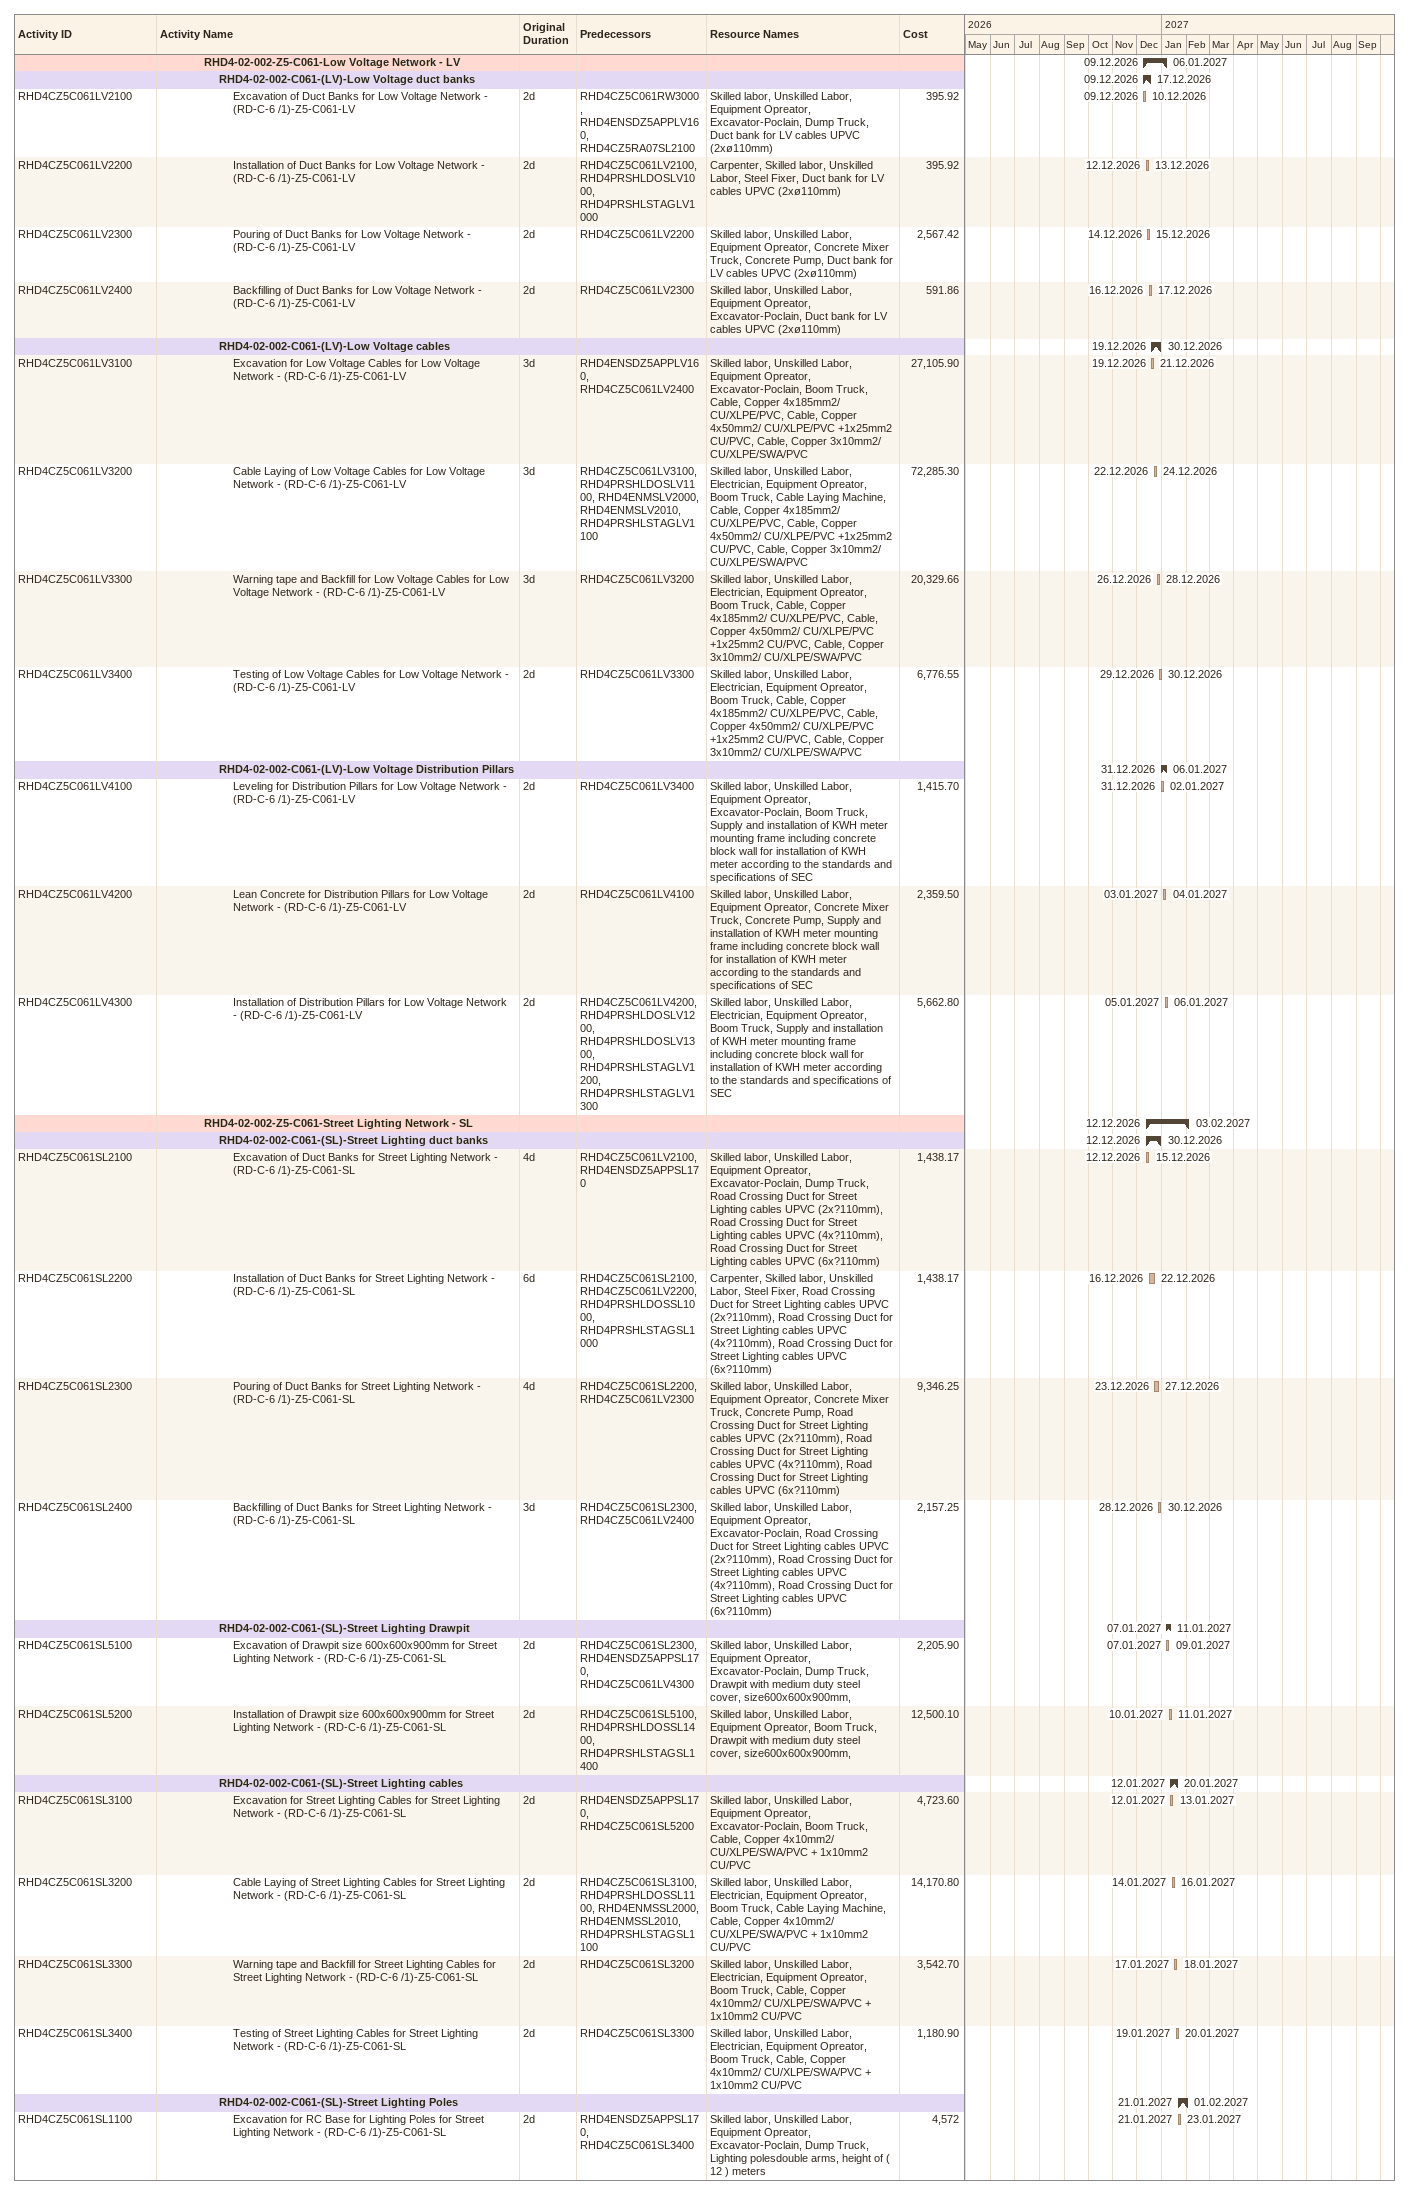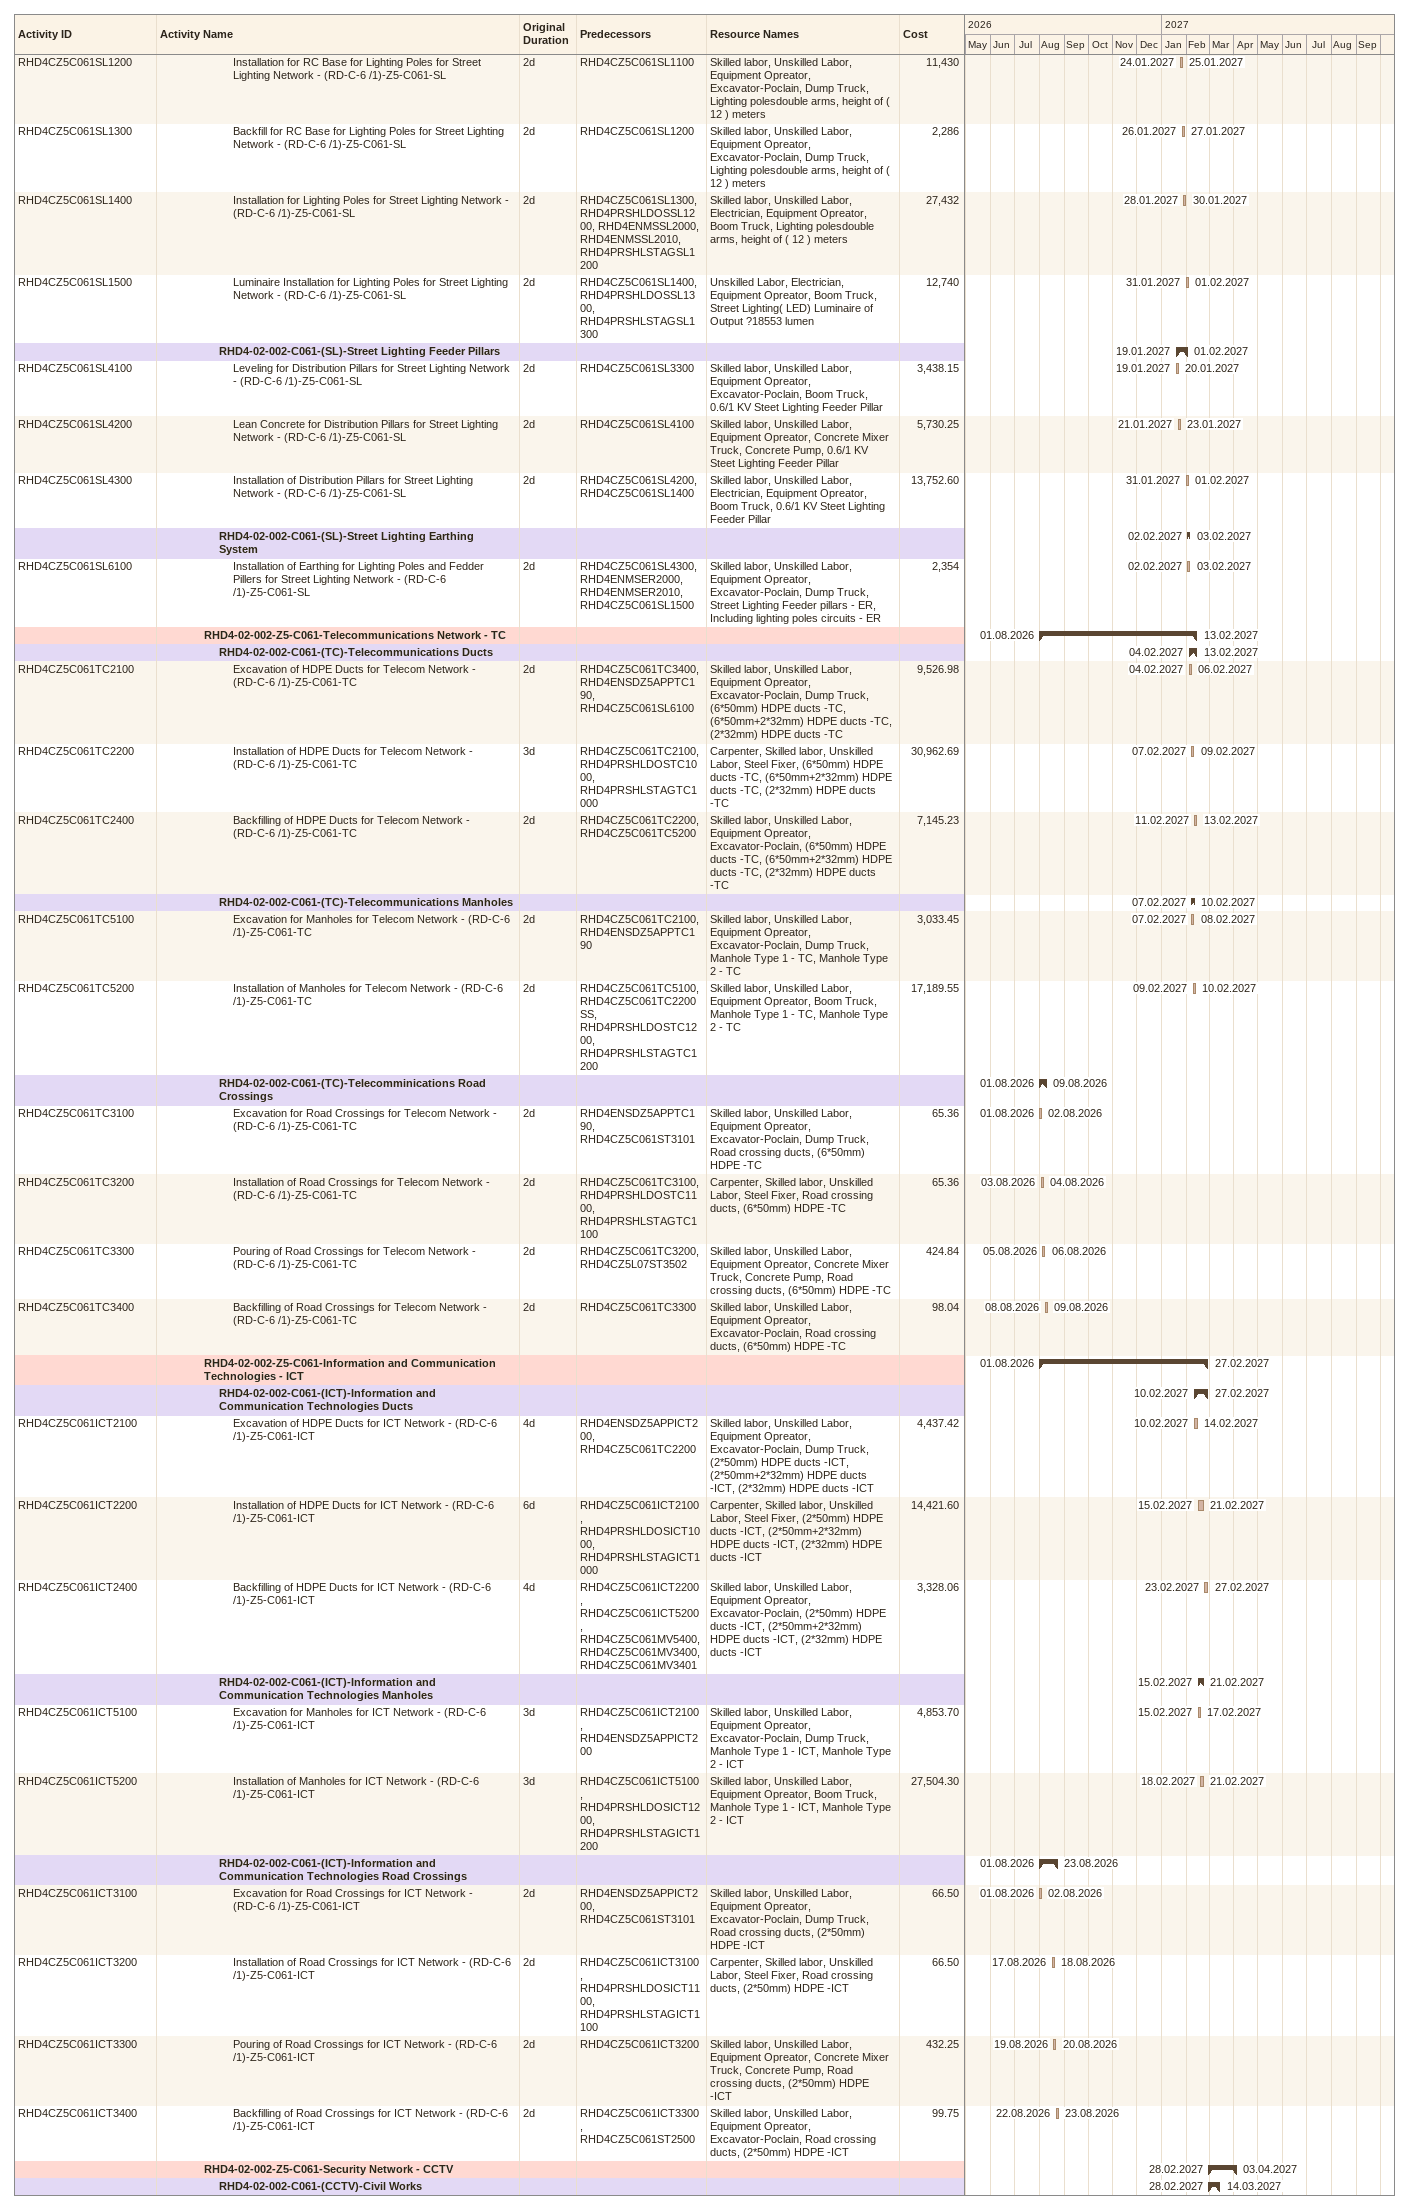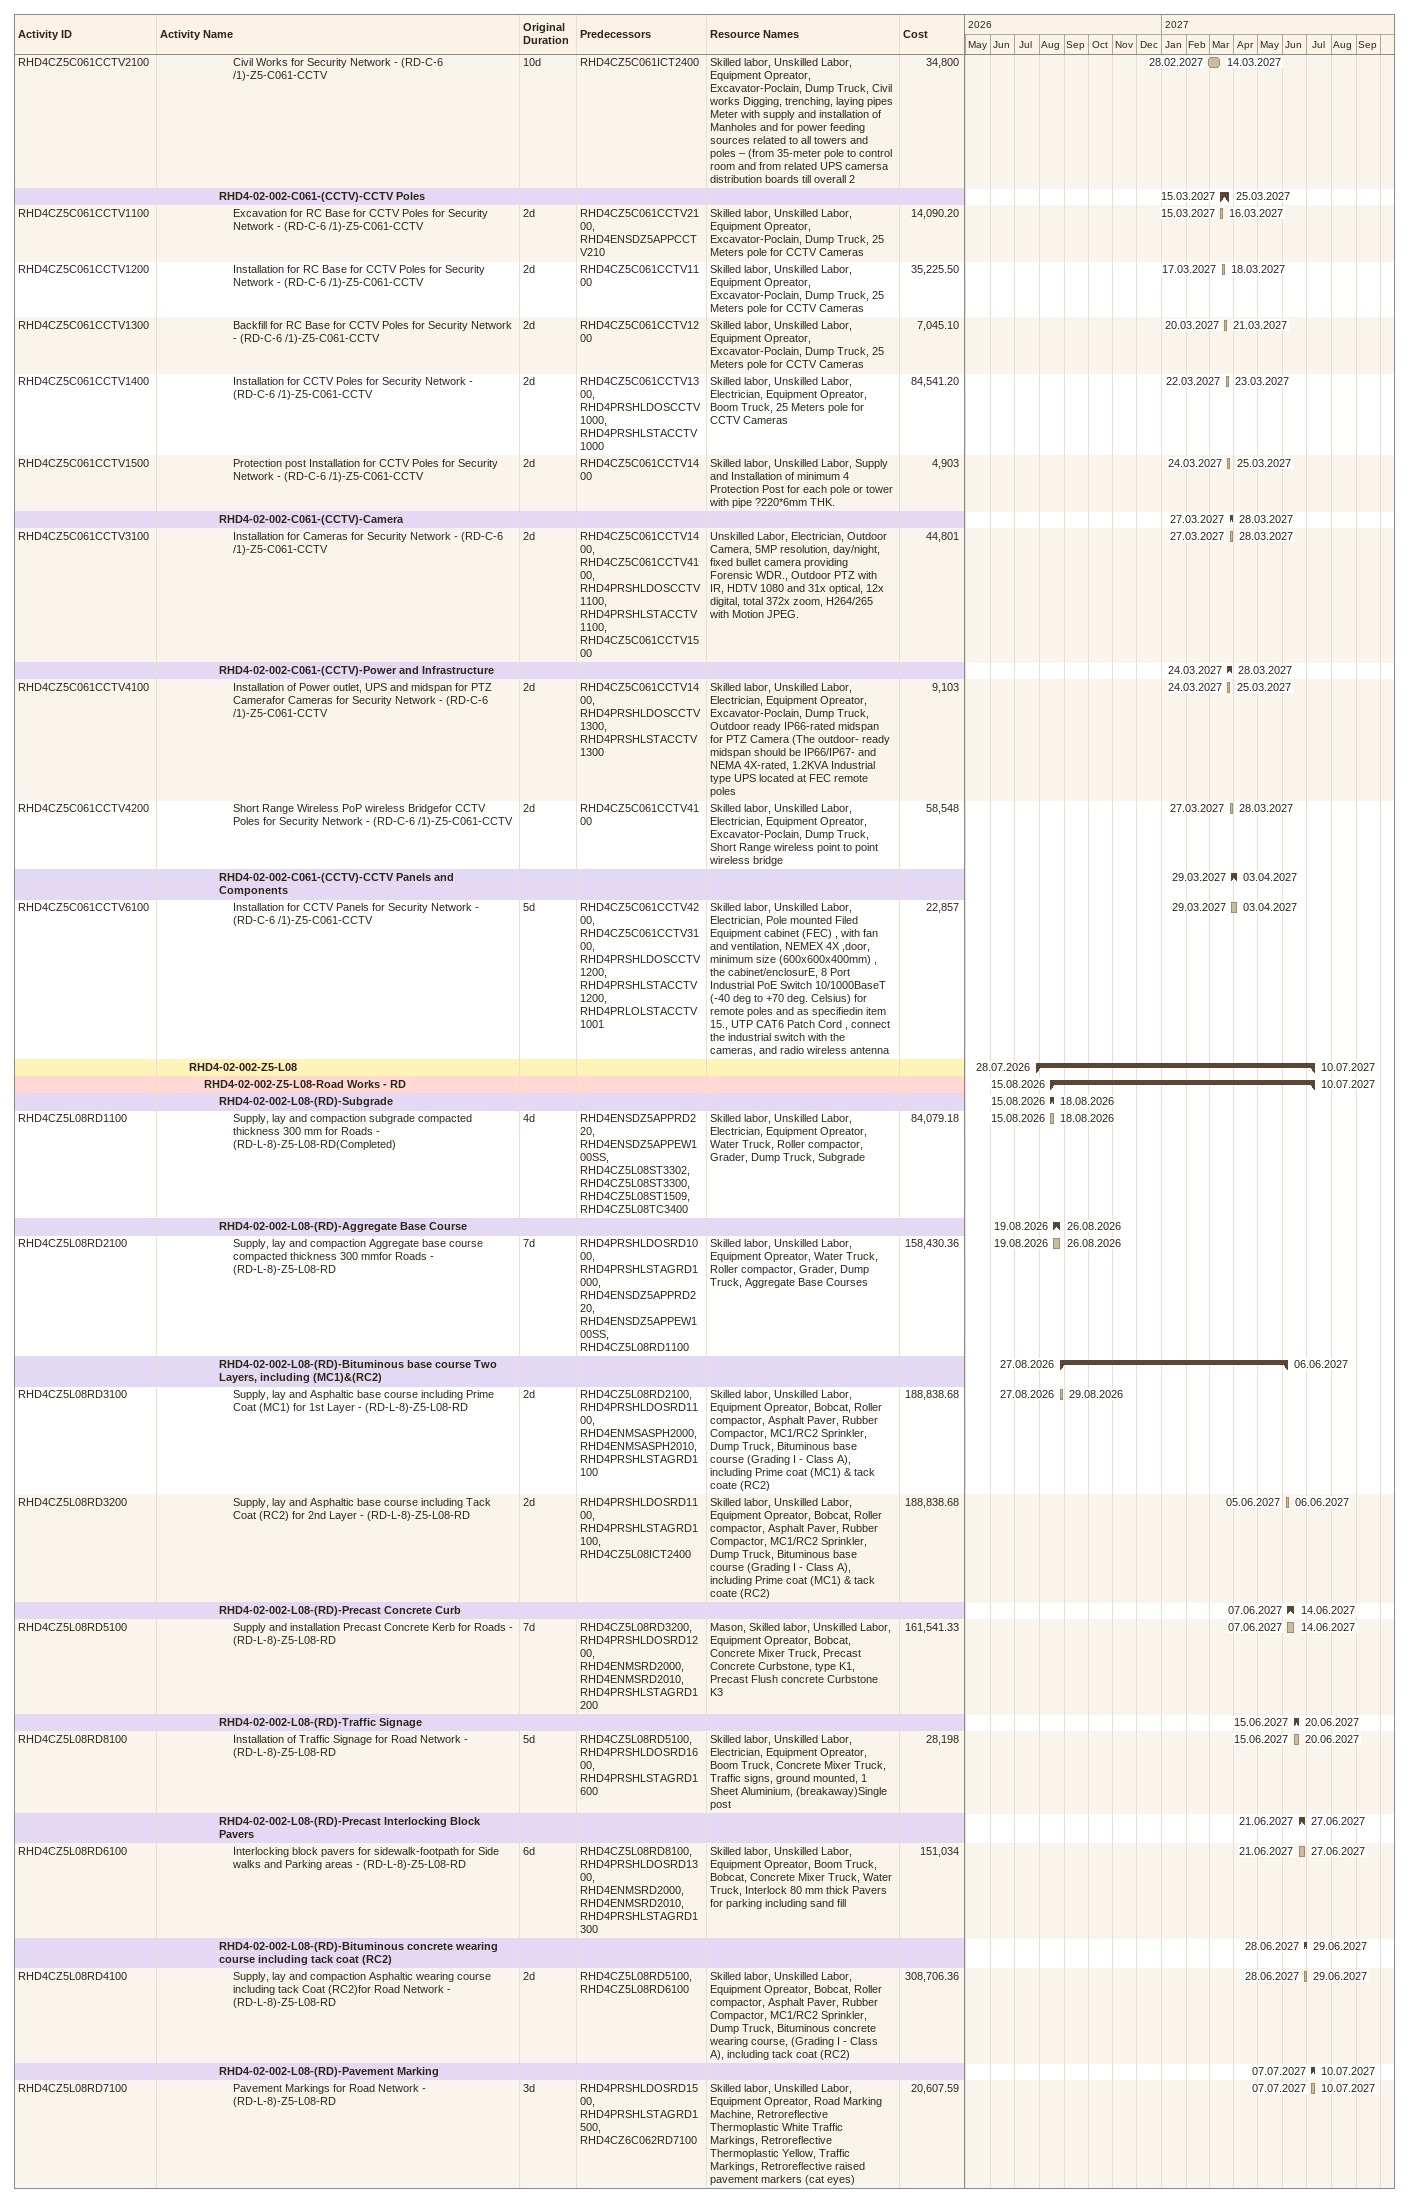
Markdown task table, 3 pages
| ID | Level | Task | Original duration | Start | Finish | Predecessors | Resources | Cost |
|---|---|---|---|---|---|---|---|---|
|  | 4 | **RHD4-02-002-Z5-C061-Low Voltage Network - LV** |  | 2026-12-09 | 2027-01-06 |  |  |  |
|  | 5 | **RHD4-02-002-C061-(LV)-Low Voltage duct banks** |  | 2026-12-09 | 2026-12-17 |  |  |  |
| RHD4CZ5C061LV2100 | 6 | Excavation of Duct Banks for Low Voltage Network - (RD-C-6 /1)-Z5-C061-LV | 2d | 2026-12-09 | 2026-12-10 | RHD4CZ5C061RW3000, RHD4ENSDZ5APPLV160, RHD4CZ5RA07SL2100 | Skilled labor, Unskilled Labor, Equipment Opreator, Excavator-Poclain, Dump Truck, Duct bank for LV cables UPVC (2xø110mm) | 395.92 |
| RHD4CZ5C061LV2200 | 6 | Installation of Duct Banks for Low Voltage Network - (RD-C-6 /1)-Z5-C061-LV | 2d | 2026-12-12 | 2026-12-13 | RHD4CZ5C061LV2100, RHD4PRSHLDOSLV1000, RHD4PRSHLSTAGLV1000 | Carpenter, Skilled labor, Unskilled Labor, Steel Fixer, Duct bank for LV cables UPVC (2xø110mm) | 395.92 |
| RHD4CZ5C061LV2300 | 6 | Pouring of Duct Banks for Low Voltage Network - (RD-C-6 /1)-Z5-C061-LV | 2d | 2026-12-14 | 2026-12-15 | RHD4CZ5C061LV2200 | Skilled labor, Unskilled Labor, Equipment Opreator, Concrete Mixer Truck, Concrete Pump, Duct bank for LV cables UPVC (2xø110mm) | 2567.42 |
| RHD4CZ5C061LV2400 | 6 | Backfilling of Duct Banks for Low Voltage Network - (RD-C-6 /1)-Z5-C061-LV | 2d | 2026-12-16 | 2026-12-17 | RHD4CZ5C061LV2300 | Skilled labor, Unskilled Labor, Equipment Opreator, Excavator-Poclain, Duct bank for LV cables UPVC (2xø110mm) | 591.86 |
|  | 5 | **RHD4-02-002-C061-(LV)-Low Voltage cables** |  | 2026-12-19 | 2026-12-30 |  |  |  |
| RHD4CZ5C061LV3100 | 6 | Excavation for Low Voltage Cables for Low Voltage Network - (RD-C-6 /1)-Z5-C061-LV | 3d | 2026-12-19 | 2026-12-21 | RHD4ENSDZ5APPLV160, RHD4CZ5C061LV2400 | Skilled labor, Unskilled Labor, Equipment Opreator, Excavator-Poclain, Boom Truck, Cable, Copper 4x185mm2/ CU/XLPE/PVC, Cable, Copper 4x50mm2/ CU/XLPE/PVC +1x25mm2 CU/PVC, Cable, Copper 3x10mm2/ CU/XLPE/SWA/PVC | 27105.90 |
| RHD4CZ5C061LV3200 | 6 | Cable Laying of Low Voltage Cables for Low Voltage Network - (RD-C-6 /1)-Z5-C061-LV | 3d | 2026-12-22 | 2026-12-24 | RHD4CZ5C061LV3100, RHD4PRSHLDOSLV1100, RHD4ENMSLV2000, RHD4ENMSLV2010, RHD4PRSHLSTAGLV1100 | Skilled labor, Unskilled Labor, Electrician, Equipment Opreator, Boom Truck, Cable Laying Machine, Cable, Copper 4x185mm2/ CU/XLPE/PVC, Cable, Copper 4x50mm2/ CU/XLPE/PVC +1x25mm2 CU/PVC, Cable, Copper 3x10mm2/ CU/XLPE/SWA/PVC | 72285.30 |
| RHD4CZ5C061LV3300 | 6 | Warning tape and Backfill for Low Voltage Cables for Low Voltage Network - (RD-C-6 /1)-Z5-C061-LV | 3d | 2026-12-26 | 2026-12-28 | RHD4CZ5C061LV3200 | Skilled labor, Unskilled Labor, Electrician, Equipment Opreator, Boom Truck, Cable, Copper 4x185mm2/ CU/XLPE/PVC, Cable, Copper 4x50mm2/ CU/XLPE/PVC +1x25mm2 CU/PVC, Cable, Copper 3x10mm2/ CU/XLPE/SWA/PVC | 20329.66 |
| RHD4CZ5C061LV3400 | 6 | Testing of Low Voltage Cables for Low Voltage Network - (RD-C-6 /1)-Z5-C061-LV | 2d | 2026-12-29 | 2026-12-30 | RHD4CZ5C061LV3300 | Skilled labor, Unskilled Labor, Electrician, Equipment Opreator, Boom Truck, Cable, Copper 4x185mm2/ CU/XLPE/PVC, Cable, Copper 4x50mm2/ CU/XLPE/PVC +1x25mm2 CU/PVC, Cable, Copper 3x10mm2/ CU/XLPE/SWA/PVC | 6776.55 |
|  | 5 | **RHD4-02-002-C061-(LV)-Low Voltage Distribution Pillars** |  | 2026-12-31 | 2027-01-06 |  |  |  |
| RHD4CZ5C061LV4100 | 6 | Leveling for Distribution Pillars for Low Voltage Network - (RD-C-6 /1)-Z5-C061-LV | 2d | 2026-12-31 | 2027-01-02 | RHD4CZ5C061LV3400 | Skilled labor, Unskilled Labor, Equipment Opreator, Excavator-Poclain, Boom Truck, Supply and installation of KWH meter mounting frame including concrete block wall for installation of KWH meter according to the standards and specifications of SEC | 1415.70 |
| RHD4CZ5C061LV4200 | 6 | Lean Concrete for Distribution Pillars for Low Voltage Network - (RD-C-6 /1)-Z5-C061-LV | 2d | 2027-01-03 | 2027-01-04 | RHD4CZ5C061LV4100 | Skilled labor, Unskilled Labor, Equipment Opreator, Concrete Mixer Truck, Concrete Pump, Supply and installation of KWH meter mounting frame including concrete block wall for installation of KWH meter according to the standards and specifications of SEC | 2359.50 |
| RHD4CZ5C061LV4300 | 6 | Installation of Distribution Pillars for Low Voltage Network - (RD-C-6 /1)-Z5-C061-LV | 2d | 2027-01-05 | 2027-01-06 | RHD4CZ5C061LV4200, RHD4PRSHLDOSLV1200, RHD4PRSHLDOSLV1300, RHD4PRSHLSTAGLV1200, RHD4PRSHLSTAGLV1300 | Skilled labor, Unskilled Labor, Electrician, Equipment Opreator, Boom Truck, Supply and installation of KWH meter mounting frame including concrete block wall for installation of KWH meter according to the standards and specifications of SEC | 5662.80 |
|  | 4 | **RHD4-02-002-Z5-C061-Street Lighting Network - SL** |  | 2026-12-12 | 2027-02-03 |  |  |  |
|  | 5 | **RHD4-02-002-C061-(SL)-Street Lighting duct banks** |  | 2026-12-12 | 2026-12-30 |  |  |  |
| RHD4CZ5C061SL2100 | 6 | Excavation of Duct Banks for Street Lighting Network - (RD-C-6 /1)-Z5-C061-SL | 4d | 2026-12-12 | 2026-12-15 | RHD4CZ5C061LV2100, RHD4ENSDZ5APPSL170 | Skilled labor, Unskilled Labor, Equipment Opreator, Excavator-Poclain, Dump Truck, Road Crossing Duct for Street Lighting cables UPVC (2x?110mm), Road Crossing Duct for Street Lighting cables UPVC (4x?110mm), Road Crossing Duct for Street Lighting cables UPVC (6x?110mm) | 1438.17 |
| RHD4CZ5C061SL2200 | 6 | Installation of Duct Banks for Street Lighting Network - (RD-C-6 /1)-Z5-C061-SL | 6d | 2026-12-16 | 2026-12-22 | RHD4CZ5C061SL2100, RHD4CZ5C061LV2200, RHD4PRSHLDOSSL1000, RHD4PRSHLSTAGSL1000 | Carpenter, Skilled labor, Unskilled Labor, Steel Fixer, Road Crossing Duct for Street Lighting cables UPVC (2x?110mm), Road Crossing Duct for Street Lighting cables UPVC (4x?110mm), Road Crossing Duct for Street Lighting cables UPVC (6x?110mm) | 1438.17 |
| RHD4CZ5C061SL2300 | 6 | Pouring of Duct Banks for Street Lighting Network - (RD-C-6 /1)-Z5-C061-SL | 4d | 2026-12-23 | 2026-12-27 | RHD4CZ5C061SL2200, RHD4CZ5C061LV2300 | Skilled labor, Unskilled Labor, Equipment Opreator, Concrete Mixer Truck, Concrete Pump, Road Crossing Duct for Street Lighting cables UPVC (2x?110mm), Road Crossing Duct for Street Lighting cables UPVC (4x?110mm), Road Crossing Duct for Street Lighting cables UPVC (6x?110mm) | 9346.25 |
| RHD4CZ5C061SL2400 | 6 | Backfilling of Duct Banks for Street Lighting Network - (RD-C-6 /1)-Z5-C061-SL | 3d | 2026-12-28 | 2026-12-30 | RHD4CZ5C061SL2300, RHD4CZ5C061LV2400 | Skilled labor, Unskilled Labor, Equipment Opreator, Excavator-Poclain, Road Crossing Duct for Street Lighting cables UPVC (2x?110mm), Road Crossing Duct for Street Lighting cables UPVC (4x?110mm), Road Crossing Duct for Street Lighting cables UPVC (6x?110mm) | 2157.25 |
|  | 5 | **RHD4-02-002-C061-(SL)-Street Lighting Drawpit** |  | 2027-01-07 | 2027-01-11 |  |  |  |
| RHD4CZ5C061SL5100 | 6 | Excavation of Drawpit size 600x600x900mm for Street Lighting Network - (RD-C-6 /1)-Z5-C061-SL | 2d | 2027-01-07 | 2027-01-09 | RHD4CZ5C061SL2300, RHD4ENSDZ5APPSL170, RHD4CZ5C061LV4300 | Skilled labor, Unskilled Labor, Equipment Opreator, Excavator-Poclain, Dump Truck, Drawpit with medium duty steel cover, size600x600x900mm, | 2205.90 |
| RHD4CZ5C061SL5200 | 6 | Installation of Drawpit size 600x600x900mm for Street Lighting Network - (RD-C-6 /1)-Z5-C061-SL | 2d | 2027-01-10 | 2027-01-11 | RHD4CZ5C061SL5100, RHD4PRSHLDOSSL1400, RHD4PRSHLSTAGSL1400 | Skilled labor, Unskilled Labor, Equipment Opreator, Boom Truck, Drawpit with medium duty steel cover, size600x600x900mm, | 12500.10 |
|  | 5 | **RHD4-02-002-C061-(SL)-Street Lighting cables** |  | 2027-01-12 | 2027-01-20 |  |  |  |
| RHD4CZ5C061SL3100 | 6 | Excavation for Street Lighting Cables for Street Lighting Network - (RD-C-6 /1)-Z5-C061-SL | 2d | 2027-01-12 | 2027-01-13 | RHD4ENSDZ5APPSL170, RHD4CZ5C061SL5200 | Skilled labor, Unskilled Labor, Equipment Opreator, Excavator-Poclain, Boom Truck, Cable, Copper 4x10mm2/ CU/XLPE/SWA/PVC + 1x10mm2 CU/PVC | 4723.60 |
| RHD4CZ5C061SL3200 | 6 | Cable Laying of Street Lighting Cables for Street Lighting Network - (RD-C-6 /1)-Z5-C061-SL | 2d | 2027-01-14 | 2027-01-16 | RHD4CZ5C061SL3100, RHD4PRSHLDOSSL1100, RHD4ENMSSL2000, RHD4ENMSSL2010, RHD4PRSHLSTAGSL1100 | Skilled labor, Unskilled Labor, Electrician, Equipment Opreator, Boom Truck, Cable Laying Machine, Cable, Copper 4x10mm2/ CU/XLPE/SWA/PVC + 1x10mm2 CU/PVC | 14170.80 |
| RHD4CZ5C061SL3300 | 6 | Warning tape and Backfill for Street Lighting Cables for Street Lighting Network - (RD-C-6 /1)-Z5-C061-SL | 2d | 2027-01-17 | 2027-01-18 | RHD4CZ5C061SL3200 | Skilled labor, Unskilled Labor, Electrician, Equipment Opreator, Boom Truck, Cable, Copper 4x10mm2/ CU/XLPE/SWA/PVC + 1x10mm2 CU/PVC | 3542.70 |
| RHD4CZ5C061SL3400 | 6 | Testing of Street Lighting Cables for Street Lighting Network - (RD-C-6 /1)-Z5-C061-SL | 2d | 2027-01-19 | 2027-01-20 | RHD4CZ5C061SL3300 | Skilled labor, Unskilled Labor, Electrician, Equipment Opreator, Boom Truck, Cable, Copper 4x10mm2/ CU/XLPE/SWA/PVC + 1x10mm2 CU/PVC | 1180.90 |
|  | 5 | **RHD4-02-002-C061-(SL)-Street Lighting Poles** |  | 2027-01-21 | 2027-02-01 |  |  |  |
| RHD4CZ5C061SL1100 | 6 | Excavation for RC Base for Lighting Poles for Street Lighting Network - (RD-C-6 /1)-Z5-C061-SL | 2d | 2027-01-21 | 2027-01-23 | RHD4ENSDZ5APPSL170, RHD4CZ5C061SL3400 | Skilled labor, Unskilled Labor, Equipment Opreator, Excavator-Poclain, Dump Truck, Lighting polesdouble arms, height of ( 12 ) meters | 4572 |
| RHD4CZ5C061SL1200 | 6 | Installation for RC Base for Lighting Poles for Street Lighting Network - (RD-C-6 /1)-Z5-C061-SL | 2d | 2027-01-24 | 2027-01-25 | RHD4CZ5C061SL1100 | Skilled labor, Unskilled Labor, Equipment Opreator, Excavator-Poclain, Dump Truck, Lighting polesdouble arms, height of ( 12 ) meters | 11430 |
| RHD4CZ5C061SL1300 | 6 | Backfill for RC Base for Lighting Poles for Street Lighting Network - (RD-C-6 /1)-Z5-C061-SL | 2d | 2027-01-26 | 2027-01-27 | RHD4CZ5C061SL1200 | Skilled labor, Unskilled Labor, Equipment Opreator, Excavator-Poclain, Dump Truck, Lighting polesdouble arms, height of ( 12 ) meters | 2286 |
| RHD4CZ5C061SL1400 | 6 | Installation for Lighting Poles for Street Lighting Network - (RD-C-6 /1)-Z5-C061-SL | 2d | 2027-01-28 | 2027-01-30 | RHD4CZ5C061SL1300, RHD4PRSHLDOSSL1200, RHD4ENMSSL2000, RHD4ENMSSL2010, RHD4PRSHLSTAGSL1200 | Skilled labor, Unskilled Labor, Electrician, Equipment Opreator, Boom Truck, Lighting polesdouble arms, height of ( 12 ) meters | 27432 |
| RHD4CZ5C061SL1500 | 6 | Luminaire Installation for Lighting Poles for Street Lighting Network - (RD-C-6 /1)-Z5-C061-SL | 2d | 2027-01-31 | 2027-02-01 | RHD4CZ5C061SL1400, RHD4PRSHLDOSSL1300, RHD4PRSHLSTAGSL1300 | Unskilled Labor, Electrician, Equipment Opreator, Boom Truck, Street Lighting( LED) Luminaire of Output ?18553 lumen | 12740 |
|  | 5 | **RHD4-02-002-C061-(SL)-Street Lighting Feeder Pillars** |  | 2027-01-19 | 2027-02-01 |  |  |  |
| RHD4CZ5C061SL4100 | 6 | Leveling for Distribution Pillars for Street Lighting Network - (RD-C-6 /1)-Z5-C061-SL | 2d | 2027-01-19 | 2027-01-20 | RHD4CZ5C061SL3300 | Skilled labor, Unskilled Labor, Equipment Opreator, Excavator-Poclain, Boom Truck, 0.6/1 KV Steet Lighting Feeder Pillar | 3438.15 |
| RHD4CZ5C061SL4200 | 6 | Lean Concrete for Distribution Pillars for Street Lighting Network - (RD-C-6 /1)-Z5-C061-SL | 2d | 2027-01-21 | 2027-01-23 | RHD4CZ5C061SL4100 | Skilled labor, Unskilled Labor, Equipment Opreator, Concrete Mixer Truck, Concrete Pump, 0.6/1 KV Steet Lighting Feeder Pillar | 5730.25 |
| RHD4CZ5C061SL4300 | 6 | Installation of Distribution Pillars for Street Lighting Network - (RD-C-6 /1)-Z5-C061-SL | 2d | 2027-01-31 | 2027-02-01 | RHD4CZ5C061SL4200, RHD4CZ5C061SL1400 | Skilled labor, Unskilled Labor, Electrician, Equipment Opreator, Boom Truck, 0.6/1 KV Steet Lighting Feeder Pillar | 13752.60 |
|  | 5 | **RHD4-02-002-C061-(SL)-Street Lighting Earthing System** |  | 2027-02-02 | 2027-02-03 |  |  |  |
| RHD4CZ5C061SL6100 | 6 | Installation of Earthing for Lighting Poles and Fedder Pillers for Street Lighting Network - (RD-C-6 /1)-Z5-C061-SL | 2d | 2027-02-02 | 2027-02-03 | RHD4CZ5C061SL4300, RHD4ENMSER2000, RHD4ENMSER2010, RHD4CZ5C061SL1500 | Skilled labor, Unskilled Labor, Equipment Opreator, Excavator-Poclain, Dump Truck, Street Lighting Feeder pillars - ER, Including lighting poles circuits - ER | 2354 |
|  | 4 | **RHD4-02-002-Z5-C061-Telecommunications Network - TC** |  | 2026-08-01 | 2027-02-13 |  |  |  |
|  | 5 | **RHD4-02-002-C061-(TC)-Telecommunications Ducts** |  | 2027-02-04 | 2027-02-13 |  |  |  |
| RHD4CZ5C061TC2100 | 6 | Excavation of HDPE Ducts for Telecom Network - (RD-C-6 /1)-Z5-C061-TC | 2d | 2027-02-04 | 2027-02-06 | RHD4CZ5C061TC3400, RHD4ENSDZ5APPTC190, RHD4CZ5C061SL6100 | Skilled labor, Unskilled Labor, Equipment Opreator, Excavator-Poclain, Dump Truck, (6*50mm) HDPE ducts -TC, (6*50mm+2*32mm) HDPE ducts -TC, (2*32mm) HDPE ducts -TC | 9526.98 |
| RHD4CZ5C061TC2200 | 6 | Installation of HDPE Ducts for Telecom Network - (RD-C-6 /1)-Z5-C061-TC | 3d | 2027-02-07 | 2027-02-09 | RHD4CZ5C061TC2100, RHD4PRSHLDOSTC1000, RHD4PRSHLSTAGTC1000 | Carpenter, Skilled labor, Unskilled Labor, Steel Fixer, (6*50mm) HDPE ducts -TC, (6*50mm+2*32mm) HDPE ducts -TC, (2*32mm) HDPE ducts -TC | 30962.69 |
| RHD4CZ5C061TC2400 | 6 | Backfilling of HDPE Ducts for Telecom Network - (RD-C-6 /1)-Z5-C061-TC | 2d | 2027-02-11 | 2027-02-13 | RHD4CZ5C061TC2200, RHD4CZ5C061TC5200 | Skilled labor, Unskilled Labor, Equipment Opreator, Excavator-Poclain, (6*50mm) HDPE ducts -TC, (6*50mm+2*32mm) HDPE ducts -TC, (2*32mm) HDPE ducts -TC | 7145.23 |
|  | 5 | **RHD4-02-002-C061-(TC)-Telecommunications Manholes** |  | 2027-02-07 | 2027-02-10 |  |  |  |
| RHD4CZ5C061TC5100 | 6 | Excavation for Manholes for Telecom Network - (RD-C-6 /1)-Z5-C061-TC | 2d | 2027-02-07 | 2027-02-08 | RHD4CZ5C061TC2100, RHD4ENSDZ5APPTC190 | Skilled labor, Unskilled Labor, Equipment Opreator, Excavator-Poclain, Dump Truck, Manhole Type 1 - TC, Manhole Type 2 - TC | 3033.45 |
| RHD4CZ5C061TC5200 | 6 | Installation of Manholes for Telecom Network - (RD-C-6 /1)-Z5-C061-TC | 2d | 2027-02-09 | 2027-02-10 | RHD4CZ5C061TC5100, RHD4CZ5C061TC2200SS, RHD4PRSHLDOSTC1200, RHD4PRSHLSTAGTC1200 | Skilled labor, Unskilled Labor, Equipment Opreator, Boom Truck, Manhole Type 1 - TC, Manhole Type 2 - TC | 17189.55 |
|  | 5 | **RHD4-02-002-C061-(TC)-Telecomminications Road Crossings** |  | 2026-08-01 | 2026-08-09 |  |  |  |
| RHD4CZ5C061TC3100 | 6 | Excavation for Road Crossings for Telecom Network - (RD-C-6 /1)-Z5-C061-TC | 2d | 2026-08-01 | 2026-08-02 | RHD4ENSDZ5APPTC190, RHD4CZ5C061ST3101 | Skilled labor, Unskilled Labor, Equipment Opreator, Excavator-Poclain, Dump Truck, Road crossing ducts, (6*50mm) HDPE -TC | 65.36 |
| RHD4CZ5C061TC3200 | 6 | Installation of Road Crossings for Telecom Network - (RD-C-6 /1)-Z5-C061-TC | 2d | 2026-08-03 | 2026-08-04 | RHD4CZ5C061TC3100, RHD4PRSHLDOSTC1100, RHD4PRSHLSTAGTC1100 | Carpenter, Skilled labor, Unskilled Labor, Steel Fixer, Road crossing ducts, (6*50mm) HDPE -TC | 65.36 |
| RHD4CZ5C061TC3300 | 6 | Pouring of Road Crossings for Telecom Network - (RD-C-6 /1)-Z5-C061-TC | 2d | 2026-08-05 | 2026-08-06 | RHD4CZ5C061TC3200, RHD4CZ5L07ST3502 | Skilled labor, Unskilled Labor, Equipment Opreator, Concrete Mixer Truck, Concrete Pump, Road crossing ducts, (6*50mm) HDPE -TC | 424.84 |
| RHD4CZ5C061TC3400 | 6 | Backfilling of Road Crossings for Telecom Network - (RD-C-6 /1)-Z5-C061-TC | 2d | 2026-08-08 | 2026-08-09 | RHD4CZ5C061TC3300 | Skilled labor, Unskilled Labor, Equipment Opreator, Excavator-Poclain, Road crossing ducts, (6*50mm) HDPE -TC | 98.04 |
|  | 4 | **RHD4-02-002-Z5-C061-Information and Communication Technologies - ICT** |  | 2026-08-01 | 2027-02-27 |  |  |  |
|  | 5 | **RHD4-02-002-C061-(ICT)-Information and Communication Technologies Ducts** |  | 2027-02-10 | 2027-02-27 |  |  |  |
| RHD4CZ5C061ICT2100 | 6 | Excavation of HDPE Ducts for ICT Network - (RD-C-6 /1)-Z5-C061-ICT | 4d | 2027-02-10 | 2027-02-14 | RHD4ENSDZ5APPICT200, RHD4CZ5C061TC2200 | Skilled labor, Unskilled Labor, Equipment Opreator, Excavator-Poclain, Dump Truck, (2*50mm) HDPE ducts -ICT, (2*50mm+2*32mm) HDPE ducts -ICT, (2*32mm) HDPE ducts -ICT | 4437.42 |
| RHD4CZ5C061ICT2200 | 6 | Installation of HDPE Ducts for ICT Network - (RD-C-6 /1)-Z5-C061-ICT | 6d | 2027-02-15 | 2027-02-21 | RHD4CZ5C061ICT2100, RHD4PRSHLDOSICT1000, RHD4PRSHLSTAGICT1000 | Carpenter, Skilled labor, Unskilled Labor, Steel Fixer, (2*50mm) HDPE ducts -ICT, (2*50mm+2*32mm) HDPE ducts -ICT, (2*32mm) HDPE ducts -ICT | 14421.60 |
| RHD4CZ5C061ICT2400 | 6 | Backfilling of HDPE Ducts for ICT Network - (RD-C-6 /1)-Z5-C061-ICT | 4d | 2027-02-23 | 2027-02-27 | RHD4CZ5C061ICT2200, RHD4CZ5C061ICT5200, RHD4CZ5C061MV5400, RHD4CZ5C061MV3400, RHD4CZ5C061MV3401 | Skilled labor, Unskilled Labor, Equipment Opreator, Excavator-Poclain, (2*50mm) HDPE ducts -ICT, (2*50mm+2*32mm) HDPE ducts -ICT, (2*32mm) HDPE ducts -ICT | 3328.06 |
|  | 5 | **RHD4-02-002-C061-(ICT)-Information and Communication Technologies Manholes** |  | 2027-02-15 | 2027-02-21 |  |  |  |
| RHD4CZ5C061ICT5100 | 6 | Excavation for Manholes for ICT Network - (RD-C-6 /1)-Z5-C061-ICT | 3d | 2027-02-15 | 2027-02-17 | RHD4CZ5C061ICT2100, RHD4ENSDZ5APPICT200 | Skilled labor, Unskilled Labor, Equipment Opreator, Excavator-Poclain, Dump Truck, Manhole Type 1 - ICT, Manhole Type 2 - ICT | 4853.70 |
| RHD4CZ5C061ICT5200 | 6 | Installation of Manholes for ICT Network - (RD-C-6 /1)-Z5-C061-ICT | 3d | 2027-02-18 | 2027-02-21 | RHD4CZ5C061ICT5100, RHD4PRSHLDOSICT1200, RHD4PRSHLSTAGICT1200 | Skilled labor, Unskilled Labor, Equipment Opreator, Boom Truck, Manhole Type 1 - ICT, Manhole Type 2 - ICT | 27504.30 |
|  | 5 | **RHD4-02-002-C061-(ICT)-Information and Communication Technologies Road Crossings** |  | 2026-08-01 | 2026-08-23 |  |  |  |
| RHD4CZ5C061ICT3100 | 6 | Excavation for Road Crossings for ICT Network - (RD-C-6 /1)-Z5-C061-ICT | 2d | 2026-08-01 | 2026-08-02 | RHD4ENSDZ5APPICT200, RHD4CZ5C061ST3101 | Skilled labor, Unskilled Labor, Equipment Opreator, Excavator-Poclain, Dump Truck, Road crossing ducts, (2*50mm) HDPE -ICT | 66.50 |
| RHD4CZ5C061ICT3200 | 6 | Installation of Road Crossings for ICT Network - (RD-C-6 /1)-Z5-C061-ICT | 2d | 2026-08-17 | 2026-08-18 | RHD4CZ5C061ICT3100, RHD4PRSHLDOSICT1100, RHD4PRSHLSTAGICT1100 | Carpenter, Skilled labor, Unskilled Labor, Steel Fixer, Road crossing ducts, (2*50mm) HDPE -ICT | 66.50 |
| RHD4CZ5C061ICT3300 | 6 | Pouring of Road Crossings for ICT Network - (RD-C-6 /1)-Z5-C061-ICT | 2d | 2026-08-19 | 2026-08-20 | RHD4CZ5C061ICT3200 | Skilled labor, Unskilled Labor, Equipment Opreator, Concrete Mixer Truck, Concrete Pump, Road crossing ducts, (2*50mm) HDPE -ICT | 432.25 |
| RHD4CZ5C061ICT3400 | 6 | Backfilling of Road Crossings for ICT Network - (RD-C-6 /1)-Z5-C061-ICT | 2d | 2026-08-22 | 2026-08-23 | RHD4CZ5C061ICT3300, RHD4CZ5C061ST2500 | Skilled labor, Unskilled Labor, Equipment Opreator, Excavator-Poclain, Road crossing ducts, (2*50mm) HDPE -ICT | 99.75 |
|  | 4 | **RHD4-02-002-Z5-C061-Security Network - CCTV** |  | 2027-02-28 | 2027-04-03 |  |  |  |
|  | 5 | **RHD4-02-002-C061-(CCTV)-Civil Works** |  | 2027-02-28 | 2027-03-14 |  |  |  |
| RHD4CZ5C061CCTV2100 | 6 | Civil Works for Security Network - (RD-C-6 /1)-Z5-C061-CCTV | 10d | 2027-02-28 | 2027-03-14 | RHD4CZ5C061ICT2400 | Skilled labor, Unskilled Labor, Equipment Opreator, Excavator-Poclain, Dump Truck, Civil works Digging, trenching, laying pipes Meter with supply and installation of Manholes and for power feeding sources related to all towers and poles – (from 35-meter pole to control room and from related UPS camersa distribution boards till overall 2 | 34800 |
|  | 5 | **RHD4-02-002-C061-(CCTV)-CCTV Poles** |  | 2027-03-15 | 2027-03-25 |  |  |  |
| RHD4CZ5C061CCTV1100 | 6 | Excavation for RC Base for CCTV Poles for Security Network - (RD-C-6 /1)-Z5-C061-CCTV | 2d | 2027-03-15 | 2027-03-16 | RHD4CZ5C061CCTV2100, RHD4ENSDZ5APPCCTV210 | Skilled labor, Unskilled Labor, Equipment Opreator, Excavator-Poclain, Dump Truck, 25 Meters pole for CCTV Cameras | 14090.20 |
| RHD4CZ5C061CCTV1200 | 6 | Installation for RC Base for CCTV Poles for Security Network - (RD-C-6 /1)-Z5-C061-CCTV | 2d | 2027-03-17 | 2027-03-18 | RHD4CZ5C061CCTV1100 | Skilled labor, Unskilled Labor, Equipment Opreator, Excavator-Poclain, Dump Truck, 25 Meters pole for CCTV Cameras | 35225.50 |
| RHD4CZ5C061CCTV1300 | 6 | Backfill for RC Base for CCTV Poles for Security Network - (RD-C-6 /1)-Z5-C061-CCTV | 2d | 2027-03-20 | 2027-03-21 | RHD4CZ5C061CCTV1200 | Skilled labor, Unskilled Labor, Equipment Opreator, Excavator-Poclain, Dump Truck, 25 Meters pole for CCTV Cameras | 7045.10 |
| RHD4CZ5C061CCTV1400 | 6 | Installation for CCTV Poles for Security Network - (RD-C-6 /1)-Z5-C061-CCTV | 2d | 2027-03-22 | 2027-03-23 | RHD4CZ5C061CCTV1300, RHD4PRSHLDOSCCTV1000, RHD4PRSHLSTACCTV1000 | Skilled labor, Unskilled Labor, Electrician, Equipment Opreator, Boom Truck, 25 Meters pole for CCTV Cameras | 84541.20 |
| RHD4CZ5C061CCTV1500 | 6 | Protection post Installation for CCTV Poles for Security Network - (RD-C-6 /1)-Z5-C061-CCTV | 2d | 2027-03-24 | 2027-03-25 | RHD4CZ5C061CCTV1400 | Skilled labor, Unskilled Labor, Supply and Installation of minimum 4 Protection Post for each pole or tower with pipe ?220*6mm THK. | 4903 |
|  | 5 | **RHD4-02-002-C061-(CCTV)-Camera** |  | 2027-03-27 | 2027-03-28 |  |  |  |
| RHD4CZ5C061CCTV3100 | 6 | Installation for Cameras for Security Network - (RD-C-6 /1)-Z5-C061-CCTV | 2d | 2027-03-27 | 2027-03-28 | RHD4CZ5C061CCTV1400, RHD4CZ5C061CCTV4100, RHD4PRSHLDOSCCTV1100, RHD4PRSHLSTACCTV1100, RHD4CZ5C061CCTV1500 | Unskilled Labor, Electrician, Outdoor Camera, 5MP resolution, day/night, fixed bullet camera providing Forensic WDR., Outdoor PTZ with IR, HDTV 1080 and 31x optical, 12x digital, total 372x zoom, H264/265 with Motion JPEG. | 44801 |
|  | 5 | **RHD4-02-002-C061-(CCTV)-Power and Infrastructure** |  | 2027-03-24 | 2027-03-28 |  |  |  |
| RHD4CZ5C061CCTV4100 | 6 | Installation of Power outlet, UPS and midspan for PTZ Camerafor Cameras for Security Network - (RD-C-6 /1)-Z5-C061-CCTV | 2d | 2027-03-24 | 2027-03-25 | RHD4CZ5C061CCTV1400, RHD4PRSHLDOSCCTV1300, RHD4PRSHLSTACCTV1300 | Skilled labor, Unskilled Labor, Electrician, Equipment Opreator, Excavator-Poclain, Dump Truck, Outdoor ready IP66-rated midspan for PTZ Camera (The outdoor- ready midspan should be IP66/IP67- and NEMA 4X-rated, 1.2KVA Industrial type UPS located at FEC remote poles | 9103 |
| RHD4CZ5C061CCTV4200 | 6 | Short Range Wireless PoP wireless Bridgefor CCTV Poles for Security Network - (RD-C-6 /1)-Z5-C061-CCTV | 2d | 2027-03-27 | 2027-03-28 | RHD4CZ5C061CCTV4100 | Skilled labor, Unskilled Labor, Electrician, Equipment Opreator, Excavator-Poclain, Dump Truck, Short Range wireless point to point wireless bridge | 58548 |
|  | 5 | **RHD4-02-002-C061-(CCTV)-CCTV Panels and Components** |  | 2027-03-29 | 2027-04-03 |  |  |  |
| RHD4CZ5C061CCTV6100 | 6 | Installation for CCTV Panels for Security Network - (RD-C-6 /1)-Z5-C061-CCTV | 5d | 2027-03-29 | 2027-04-03 | RHD4CZ5C061CCTV4200, RHD4CZ5C061CCTV3100, RHD4PRSHLDOSCCTV1200, RHD4PRSHLSTACCTV1200, RHD4PRLOLSTACCTV1001 | Skilled labor, Unskilled Labor, Electrician, Pole mounted Filed Equipment cabinet (FEC) , with fan and ventilation, NEMEX 4X ,door, minimum size (600x600x400mm) , the cabinet/enclosurE, 8 Port Industrial PoE Switch 10/1000BaseT (-40 deg to +70 deg. Celsius) for remote poles and as specifiedin item 15., UTP CAT6 Patch Cord , connect the industrial switch with the cameras, and radio wireless antenna | 22857 |
|  | 3 | **RHD4-02-002-Z5-L08** |  | 2026-07-28 | 2027-07-10 |  |  |  |
|  | 4 | **RHD4-02-002-Z5-L08-Road Works - RD** |  | 2026-08-15 | 2027-07-10 |  |  |  |
|  | 5 | **RHD4-02-002-L08-(RD)-Subgrade** |  | 2026-08-15 | 2026-08-18 |  |  |  |
| RHD4CZ5L08RD1100 | 6 | Supply, lay and compaction subgrade compacted thickness 300 mm for Roads - (RD-L-8)-Z5-L08-RD(Completed) | 4d | 2026-08-15 | 2026-08-18 | RHD4ENSDZ5APPRD220, RHD4ENSDZ5APPEW100SS, RHD4CZ5L08ST3302, RHD4CZ5L08ST3300, RHD4CZ5L08ST1509, RHD4CZ5L08TC3400 | Skilled labor, Unskilled Labor, Electrician, Equipment Opreator, Water Truck, Roller compactor, Grader, Dump Truck, Subgrade | 84079.18 |
|  | 5 | **RHD4-02-002-L08-(RD)-Aggregate Base Course** |  | 2026-08-19 | 2026-08-26 |  |  |  |
| RHD4CZ5L08RD2100 | 6 | Supply, lay and compaction Aggregate base course compacted thickness 300 mmfor Roads - (RD-L-8)-Z5-L08-RD | 7d | 2026-08-19 | 2026-08-26 | RHD4PRSHLDOSRD1000, RHD4PRSHLSTAGRD1000, RHD4ENSDZ5APPRD220, RHD4ENSDZ5APPEW100SS, RHD4CZ5L08RD1100 | Skilled labor, Unskilled Labor, Equipment Opreator, Water Truck, Roller compactor, Grader, Dump Truck, Aggregate Base Courses | 158430.36 |
|  | 5 | **RHD4-02-002-L08-(RD)-Bituminous base course Two Layers, including (MC1)&(RC2)** |  | 2026-08-27 | 2027-06-06 |  |  |  |
| RHD4CZ5L08RD3100 | 6 | Supply, lay and Asphaltic base course including Prime Coat (MC1) for 1st Layer - (RD-L-8)-Z5-L08-RD | 2d | 2026-08-27 | 2026-08-29 | RHD4CZ5L08RD2100, RHD4PRSHLDOSRD1100, RHD4ENMSASPH2000, RHD4ENMSASPH2010, RHD4PRSHLSTAGRD1100 | Skilled labor, Unskilled Labor, Equipment Opreator, Bobcat, Roller compactor, Asphalt Paver, Rubber Compactor, MC1/RC2 Sprinkler, Dump Truck, Bituminous base course (Grading I - Class A), including Prime coat (MC1) & tack coate (RC2) | 188838.68 |
| RHD4CZ5L08RD3200 | 6 | Supply, lay and Asphaltic base course including Tack Coat (RC2) for 2nd Layer - (RD-L-8)-Z5-L08-RD | 2d | 2027-06-05 | 2027-06-06 | RHD4PRSHLDOSRD1100, RHD4PRSHLSTAGRD1100, RHD4CZ5L08ICT2400 | Skilled labor, Unskilled Labor, Equipment Opreator, Bobcat, Roller compactor, Asphalt Paver, Rubber Compactor, MC1/RC2 Sprinkler, Dump Truck, Bituminous base course (Grading I - Class A), including Prime coat (MC1) & tack coate (RC2) | 188838.68 |
|  | 5 | **RHD4-02-002-L08-(RD)-Precast Concrete Curb** |  | 2027-06-07 | 2027-06-14 |  |  |  |
| RHD4CZ5L08RD5100 | 6 | Supply and installation Precast Concrete Kerb for Roads - (RD-L-8)-Z5-L08-RD | 7d | 2027-06-07 | 2027-06-14 | RHD4CZ5L08RD3200, RHD4PRSHLDOSRD1200, RHD4ENMSRD2000, RHD4ENMSRD2010, RHD4PRSHLSTAGRD1200 | Mason, Skilled labor, Unskilled Labor, Equipment Opreator, Bobcat, Concrete Mixer Truck, Precast Concrete Curbstone, type K1, Precast Flush concrete Curbstone K3 | 161541.33 |
|  | 5 | **RHD4-02-002-L08-(RD)-Traffic Signage** |  | 2027-06-15 | 2027-06-20 |  |  |  |
| RHD4CZ5L08RD8100 | 6 | Installation of Traffic Signage for Road Network - (RD-L-8)-Z5-L08-RD | 5d | 2027-06-15 | 2027-06-20 | RHD4CZ5L08RD5100, RHD4PRSHLDOSRD1600, RHD4PRSHLSTAGRD1600 | Skilled labor, Unskilled Labor, Electrician, Equipment Opreator, Boom Truck, Concrete Mixer Truck, Traffic signs, ground mounted, 1 Sheet Aluminium, (breakaway)Single post | 28198 |
|  | 5 | **RHD4-02-002-L08-(RD)-Precast Interlocking Block Pavers** |  | 2027-06-21 | 2027-06-27 |  |  |  |
| RHD4CZ5L08RD6100 | 6 | Interlocking block pavers for sidewalk-footpath for Side walks and Parking areas - (RD-L-8)-Z5-L08-RD | 6d | 2027-06-21 | 2027-06-27 | RHD4CZ5L08RD8100, RHD4PRSHLDOSRD1300, RHD4ENMSRD2000, RHD4ENMSRD2010, RHD4PRSHLSTAGRD1300 | Skilled labor, Unskilled Labor, Equipment Opreator, Boom Truck, Bobcat, Concrete Mixer Truck, Water Truck, Interlock 80 mm thick Pavers for parking including sand fill | 151034 |
|  | 5 | **RHD4-02-002-L08-(RD)-Bituminous concrete wearing course including tack coat (RC2)** |  | 2027-06-28 | 2027-06-29 |  |  |  |
| RHD4CZ5L08RD4100 | 6 | Supply, lay and compaction Asphaltic wearing course including tack Coat (RC2)for Road Network - (RD-L-8)-Z5-L08-RD | 2d | 2027-06-28 | 2027-06-29 | RHD4CZ5L08RD5100, RHD4CZ5L08RD6100 | Skilled labor, Unskilled Labor, Equipment Opreator, Bobcat, Roller compactor, Asphalt Paver, Rubber Compactor, MC1/RC2 Sprinkler, Dump Truck, Bituminous concrete wearing course, (Grading I - Class A), including tack coat (RC2) | 308706.36 |
|  | 5 | **RHD4-02-002-L08-(RD)-Pavement Marking** |  | 2027-07-07 | 2027-07-10 |  |  |  |
| RHD4CZ5L08RD7100 | 6 | Pavement Markings for Road Network - (RD-L-8)-Z5-L08-RD | 3d | 2027-07-07 | 2027-07-10 | RHD4PRSHLDOSRD1500, RHD4PRSHLSTAGRD1500, RHD4CZ6C062RD7100 | Skilled labor, Unskilled Labor, Equipment Opreator, Road Marking Machine, Retroreflective Thermoplastic White Traffic Markings, Retroreflective Thermoplastic Yellow, Traffic Markings, Retroreflective raised pavement markers (cat eyes) | 20607.59 |
